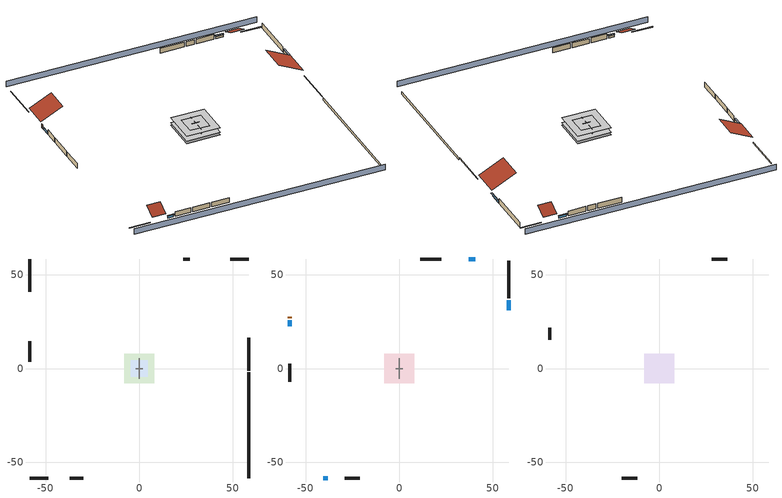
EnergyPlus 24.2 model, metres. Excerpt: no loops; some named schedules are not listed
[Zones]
crawlspace - vented
 floor foundation (Slab2 construction): -7.89,-7.89 -7.89,7.89 7.89,7.89 7.89,-7.89 z-0.91
 wall outside (RimJoist1 construction): 58.41,-1.15 58.41,16.44 z0.3:0.61
 wall outside (RimJoist2 construction): -58.41,-58.41 -48.65,-58.41 z0.3:0.61
 wall outside (RimJoist3 construction): -58.41,58.41 -58.41,40.82 z0.3:0.61
 wall outside (RimJoist4 construction): 58.41,58.41 48.65,58.41 z0.3:0.61
 wall foundation (FoundationWall1 construction): 58.41,-58.41 58.41,-2.08 z-0.91:0.3
garage
 floor foundation (Slab1 construction): -4.48,-4.48 -4.48,4.48 4.48,4.48 4.48,-4.48 z0
 wall outside (Wall1 construction): -37.19,-58.41 -29.88,-58.41 z0.3:2.74
 wall outside (Wall12 construction): 27.06,58.41 23.4,58.41 z0.3:2.74
 wall outside (Wall2 construction): -58.41,14.53 -58.41,3.56 z0.3:2.74
 wall to conditioned space (Wall5 construction Reversed): 0,-5.49 0,5.49 z0.3:2.74
 wall to conditioned space (Wall6 construction Reversed): 1.83,0 -1.83,0 z0.3:2.74
conditioned space
 floor to crawlspace - vented (Floor2 construction): -7.89,-7.89 -7.89,7.89 7.89,7.89 7.89,-7.89 z0.3
 wall outside (AdiabaticWallConstruction 1): -58.41,27.65 -58.41,26.74 z0.3:2.34
 wall outside (AdiabaticWallConstruction): 58.41,31 58.41,36.48 z0.3:1.52; -40.53,-58.41 -38.12,-58.41 / 40.53,58.41 37.15,58.41 z0.3:1.4; -58.41,25.81 -58.41,22.56 z0.3:1.37
 wall outside (Wall3 construction): 58.41,37.4 58.41,57.48 z0.3:2.74
 wall outside (Wall4 construction): -28.95,-58.41 -21.02,-58.41 z0.3:2.74
 wall outside (Wall7 construction): -58.41,2.63 -58.41,-7.02 z0.3:2.74
 wall outside (Wall8 construction): 22.48,58.41 11.33,58.41 z0.3:2.74
 window (WindowConstruction): 58.41,31 58.41,36.48 z0.3:1.52
 window (WindowConstruction 1): -40.53,-58.41 -38.12,-58.41 z0.3:1.4
 window (WindowConstruction 2): -58.41,25.81 -58.41,22.56 z0.3:1.37
 window (WindowConstruction 3): 40.53,58.41 37.15,58.41 z0.3:1.4
 door (Door): -58.41,27.65 -58.41,26.74 z0.3:2.34
attic - vented
 floor to garage (Floor1 construction): -4.48,-4.48 -4.48,4.48 4.48,4.48 4.48,-4.48 z2.74
 floor to conditioned space (Floor3 construction Reversed): -7.89,-7.89 -7.89,7.89 7.89,7.89 7.89,-7.89 z2.74
 wall outside (Wall10 construction): 36.22,58.41 27.99,58.41 z0.3:2.74
 wall outside (Wall11 construction): -58.41,21.63 -58.41,15.46 z0.3:2.74
 wall outside (Wall9 construction): -20.09,-58.41 -11.86,-58.41 z0.3:2.74
 roof outside (Roof1 construction): 58.41,30.08,2.74 47.04,30.08,8.43 47.04,17.37,8.43 58.41,17.37,2.74
 roof outside (Roof2 construction): -41.46,-58.41,2.74 -41.46,-52.8,5.55 -47.72,-52.8,5.55 -47.72,-58.41,2.74
 roof outside (Roof3 construction): 41.46,58.41,2.74 41.46,52.8,5.55 47.72,52.8,5.55 47.72,58.41,2.74
 roof outside (Roof4 construction): -58.41,28.58,2.74 -48.29,28.58,7.8 -48.29,39.89,7.8 -58.41,39.89,2.74
shading: 58.41,62.98 -58.41,62.98 / -58.41,-62.98 58.41,-62.98 z0:2.74; 58.41,36.78 58.41,30.7 59.01,30.7 59.01,36.78 z1.83; -37.82,-58.41 -40.83,-58.41 -40.83,-59.01 -37.82,-59.01 z1.71; -58.41,22.26 -58.41,26.11 -59.01,26.11 -59.01,22.26 z1.68; 36.84,58.41 40.83,58.41 40.83,59.01 36.84,59.01 z1.71
[Building]
Building 1: Terrain=Suburbs
[Site:Location]
Portland Intl Arpt_OR: Latitude {deg}=45.59; Longitude {deg}=-122.6; Time Zone {hr}=-8; Elevation {m}=33; Keep Site Location Information=Yes
[Site:GroundTemperature:Shallow]
10.2558, 8.96328, 8.85977, 9.47314, 11.9355, 14.3863, 16.5111, 17.8571, 17.9714, 16.8767, 14.8061, 12.4304
[Site:WaterMainsTemperature]
Calculation Method=Schedule; Temperature Schedule=mains temperature schedule
[Material] Roughness=Rough; Thermal Absorptance=0.9
Name | Thickness {m} | Conductivity {W/m-K} | Density {kg/m3} | Specific Heat {J/kg-K} | Solar Absorptance | Visible Absorptance
ceiling loosefill ins | 0.254 | 0.0480833 | 16.02 | 1046.75 | 0.7 | 0.7
ceiling stud and cavity | 0.1397 | 1.39189 | 65.682 | 1177.47 | 0.7 | 0.7
ceiling stud and cavity 1 | 0.1397 | 0.104117 | 65.682 | 1177.47 | 0.7 | 0.7
concrete 4.0 in. | 0.1016 | 1.803125 | 2242.8 | 837.4 | 0.7 | 0.7
concrete 8.0 in. | 0.2032 | 1.803125 | 2242.8 | 837.4 | 0.7 | 0.7
door material | 0.04445 | 0.0612267 | 512.64 | 1214.23 | 0.7 | 0.7
floor covering | 0.0127 | 0.0433444 | 54.468 | 1339.84 | 0.6 | 0.6
floor rigid ins; wall rigid ins; wall rigid ins 1; wall rigid ins 2 | 0.051816 | 0.029427 | 32.04 | 1214.23 | 0.7 | 0.7
floor stud and cavity | 0.1397 | 0.0972396 | 92.3553 | 1139.71 | 0.7 | 0.7
furniture material conditioned space 1; furniture material garage 1 | 0.1524 | 0.115458 | 640.8 | 1214.23 | 0.6 | 0.6
gypsum board | 0.0127 | 0.160291 | 801 | 837.4 | 0.6 | 0.6
osb sheathing 0.5 in. | 0.0127 | 0.115458 | 512.64 | 1214.23 | 0.6 | 0.6
osb sheathing 0.5 in. 1 | 0.0127 | 0.115458 | 512.64 | 1214.23 | 0.7 | 0.7
osb sheathing 0.75 in. | 0.01905 | 0.115458 | 512.64 | 1214.23 | 0.7 | 0.7
rim joist stud and cavity | 0.0508 | 0.178688 | 50.32683 | 1063.81 | 0.6 | 0.6
roof rigid ins | 0.00329814 | 0.029427 | 32.04 | 1214.23 | 0.7 | 0.7
slate or tile shingles | 0.01905 | 0.840978 | 1899.972 | 799.717 | 0.75 | 0.75
soil 0.5 in. | 0.0127 | 1.3848 | 1842.3 | 418.7 | 0.7 | 0.7
wall rigid ins 3 | 0.512978 | 0.029427 | 32.04 | 1214.23 | 0.7 | 0.7
wall stud and cavity | 0.1397 | 0.727959 | 139.0536 | 1170.24 | 0.6 | 0.6
wall stud and cavity 1 | 0.1397 | 0.230639 | 139.0536 | 1170.24 | 0.7 | 0.7
wall stud and cavity 2 | 0.1397 | 0.181744 | 139.0536 | 1170.24 | 0.7 | 0.7
wall stud and cavity 3 | 0.0889 | 0.380278 | 52.3479 | 1209.89 | 0.7 | 0.7
wall stud and cavity 4 | 0.0889 | 0.391764 | 83.0341 | 1211.67 | 0.7 | 0.7
wood siding | 0.0254 | 0.102417 | 544.68 | 1172.36 | 0.85 | 0.85
wood siding 1; wood siding 2 | 0.0254 | 0.102417 | 544.68 | 1172.36 | 0.7 | 0.7
[WindowMaterial:SimpleGlazingSystem]
WindowMaterial: U-Factor {W/m2-K}=2.15764; Solar Heat Gain Coefficient=0.44
[Construction]
AdiabaticWallConstruction: wood siding 1, wall rigid ins 3, wall stud and cavity 3, gypsum board
AdiabaticWallConstruction 1: wood siding 2, wall rigid ins 3, wall stud and cavity 3, gypsum board
Door: door material
Floor1 construction: ceiling stud and cavity
Floor2 construction: floor stud and cavity, floor rigid ins, osb sheathing 0.75 in., floor covering
Floor3 construction Reversed: gypsum board, ceiling stud and cavity 1, ceiling loosefill ins
FoundationWall1 construction: concrete 8.0 in.
furniture construction conditioned space 1: furniture material conditioned space 1
furniture construction garage 1: furniture material garage 1
PartitionWallConstruction: gypsum board, wall stud and cavity 4, gypsum board
RimJoist1 construction; RimJoist2 construction; RimJoist3 construction; RimJoist4 construction: wood siding, rim joist stud and cavity
Roof1 construction; Roof2 construction; Roof3 construction; Roof4 construction: slate or tile shingles, roof rigid ins, osb sheathing 0.5 in.
Slab1 construction: concrete 4.0 in.
Slab2 construction: soil 0.5 in.
Wall1 construction; Wall10 construction; Wall11 construction; Wall12 construction; Wall2 construction; Wall9 construction: wood siding, osb sheathing 0.5 in. 1, wall stud and cavity
Wall3 construction; Wall4 construction: wood siding, wall rigid ins, osb sheathing 0.5 in. 1, wall stud and cavity 1, gypsum board
Wall5 construction Reversed: gypsum board, wall stud and cavity 2, osb sheathing 0.5 in. 1, wall rigid ins 1
Wall6 construction Reversed: gypsum board, wall stud and cavity 2, osb sheathing 0.5 in. 1, wall rigid ins 2
Wall7 construction; Wall8 construction: wood siding, wall rigid ins 2, osb sheathing 0.5 in. 1, wall stud and cavity 1, gypsum board
WindowConstruction; WindowConstruction 1; WindowConstruction 2; WindowConstruction 3: WindowMaterial
[Zone] Multiplier=1; Part of Total Floor Area=Yes
Name | Volume {m3}
attic - vented | 444.92
conditioned space | 606.66
crawlspace - vented | 303.33
garage | 195.726
[Space]
Name | Zone | Volume {m3}
attic - vented 1 | attic - vented | 444.92
conditioned space 1 | conditioned space | 606.66
crawlspace - vented 1 | crawlspace - vented | 303.33
garage 1 | garage | 195.726
[ZoneInfiltration:EffectiveLeakageArea] Schedule=Always On Discrete
Name | Zone or Space | Effective Air Leakage Area {cm2} | Stack Coefficient | Wind Coefficient
infil attic - vented 1 | attic - vented 1 | 10967.7 | 0.000282064 | 4.081e-05
infil garage 1 | garage 1 | 163.102 | 0.000129147 | 4.64657e-05
[ZoneMixing]
whole house fan mix: Zone or Space=attic - vented; Schedule=Always On Continuous; Design Flow Rate Calculation Method=Flow/Zone; Design Flow Rate {m3/s}=0; Source Zone or Space=conditioned space
[SurfaceProperty:IncidentSolarMultiplier] Incident Solar Multiplier=1; Incident Solar Multiplier Schedule=trans schedule winter=0.85 summer=0.7
Window1; Window2; Window3; Window4
[InternalMass]
Name | Construction | Zone or ZoneList | Space or SpaceList | Surface Area {m2}
furniture mass conditioned space 1 | furniture construction conditioned space 1 | conditioned space | conditioned space 1 | 99.51774
partition wall mass | PartitionWallConstruction | conditioned space | conditioned space 1 | 248.794
furniture mass garage 1 | furniture construction garage 1 | garage | garage 1 | 8.02682
[Lights] Design Level Calculation Method=LightingLevel; Return Air Fraction=0; Fraction Radiant=0.6; Fraction Visible=0.2; Fraction Replaceable=1
Name | Zone or ZoneList or Space or SpaceList | Schedule | Lighting Level {W}
interior lighting | conditioned space 1 | lighting_interior | 375.329
garage lighting | garage 1 | lighting_garage | 9.18655
[People]
occupants: Zone or ZoneList or Space or SpaceList=conditioned space 1; Number of People Schedule=occupants; Number of People Calculation Method=People; Number of People=2; Fraction Radiant=0.314171; Sensible Heat Fraction=0.56303; Activity Level Schedule=occupants activity schedule; Carbon Dioxide Generation Rate {m3/s-W}=0; Enable ASHRAE 55 Comfort Warnings=No; Mean Radiant Temperature Calculation Type=EnclosureAveraged
[ElectricEquipment] Design Level Calculation Method=EquipmentLevel
Name | Zone or ZoneList or Space or SpaceList | Schedule | Design Level {W} | Fraction Latent | Fraction Radiant | Fraction Lost
clothes dryer | conditioned space 1 | clothes_dryer | 9203.57 | 0.015 | 0.081 | 0.85
clothes washer | conditioned space 1 | clothes_washer | 613.018 | 0.03 | 0.162 | 0.7
cooking range | conditioned space 1 | cooking_range | 1109.35 | 0.08 | 0.432 | 0.2
dishwasher | conditioned space 1 | dishwasher | 544.048 | 0.3 | 0.18 | 0.4
fridge | conditioned space 1 | fridge schedule | 43.7215 | 0 | 0.6 | 0
mech vent bath fan 0 | conditioned space 1 | mech vent bath fan 0 schedule | 30 | 0 | 0 | 1
mech vent house fan | conditioned space 1 | mech vent house fan schedule | 0 | 0 | 0 | 1
mech vent house fan cfis | conditioned space 1 | mech vent house fan cfis schedule | 0 | 0 | 0 | 0
mech vent range fan 0 | conditioned space 1 | mech vent range fan 0 schedule | 30 | 0 | 0 | 1
misc plug loads | conditioned space 1 | plug_loads_other | 381.543 | 0.021 | 0.558 | 0.049
misc tv | conditioned space 1 | plug_loads_tv | 465.188 | 0 | 0.6 | 0
whole house fan | conditioned space 1 | Always On Discrete | 0 | 0 | 0 | 1
freezer | garage 1 | freezer schedule | 194.914 | 0 | 0.6 | 0
fridge 1 | garage 1 | fridge schedule 1 | 90.9498 | 0 | 0.6 | 0
[OtherEquipment] Design Level Calculation Method=EquipmentLevel
Name | Fuel Type | Zone or ZoneList or Space or SpaceList | Schedule | Design Level {W} | Fraction Latent | Fraction Radiant | Fraction Lost
clothes dryer 1 | Electricity | conditioned space 1 | clothes_dryer | 0 | 0.015 | 0.081 | 0.85
cooking range 1 | Electricity | conditioned space 1 | cooking_range | 0 | 0.08 | 0.432 | 0.2
general water use latent | None | conditioned space 1 | general water use schedule | 44.1266 | 1 | 0 | 0
general water use sensible | None | conditioned space 1 | general water use schedule | -43.4886 | 0 | 0.6 | 0
mech vent house fan latent load | None | conditioned space 1 | Always On Discrete | 0 | 1 | 0 | 0
mech vent house fan sensible load | None | conditioned space 1 | Always On Discrete | 0 | 0 | 0 | 0
water heater energy adjustment1 | Electricity | garage 1 | Always On Discrete | 0.01 | 0 | 0 | 1
water heater lat | None | garage 1 | Always On Discrete | 0 | 1 | 0 | 0
water heater sens | None | garage 1 | Always On Discrete | 0 | 0 | 0 | 0
[ZoneInfiltration:DesignFlowRate] Schedule=Always On Discrete
Name | Zone or ZoneList or Space or SpaceList | Design Flow Rate Calculation Method | Design Flow Rate {m3/s} | Air Changes per Hour {1/hr} | Constant Term Coefficient | Temperature Term Coefficient | Velocity Term Coefficient | Velocity Squared Term Coefficient
infil flow; natural vent flow; whole house fan flow | conditioned space 1 | Flow/Zone | 0
infil crawlspace - vented 1 | crawlspace - vented 1 | AirChanges/Hour |  | 2.6013 | 1 | 0 | 0 | 0
[SurfaceProperty:ExposedFoundationPerimeter] Exposed Perimeter Calculation Method=TotalExposedPerimeter
Name | Total Exposed Perimeter {m}
Slab2 | 56.32704
Slab1 | 21.9456
[Foundation:Kiva] Wall Depth Below Slab {m}=0.2032
Name | Initial Indoor Air Temperature {C} | Wall Height Above Grade {m}
Foundation Kiva 1 | 13.4258 | 0.1016
Foundation Kiva 2 | 8.69436 | 0.3048
[Foundation:Kiva:Settings]
Soil Conductivity {W/m-K}=1.3848; Soil Density {kg/m3}=1842.3; Soil Specific Heat {J/kg-K}=418.7; Ground Solar Absorptivity=0.9; Ground Thermal Absorptivity=0.9; Ground Surface Roughness {m}=0.03; Far-Field Width {m}=40; Deep-Ground Boundary Condition=ZeroFlux; Deep-Ground Depth {m}=40; Minimum Cell Dimension {m}=0.2; Maximum Cell Growth Coefficient=3; Simulation Timestep=Timestep
[Exterior:Lights]
exterior lighting: Schedule=exterior lighting schedule; Design Level {W}=8.97151
[EnergyManagementSystem:Sensor] Output:Variable or Output:Meter Index Key=garage
Name | Output:Variable or Output:Meter
fridge_tin_s_1; water_heater_amb_temp | Zone Mean Air Temperature
water_heater_amb_rh | Zone Air Relative Humidity
[Schedule:Constant]
Name | Hourly Value
Always On Continuous; mech vent house fan schedule; mech vent house fan cfis schedule; Always On Discrete | 1
occupants activity schedule | 117.228
fridge schedule; fridge schedule 1 | 0
[Schedule:Day:Interval]
trans schedule winter=0.85 summer=0.7 day; trans schedule winter=0.85 summer=0.7 day 2: No, 24:00, 0.85
trans schedule winter=0.85 summer=0.7 day 1: No, 24:00, 0.7
trans schedule winter=0.85 summer=0.7 default day; mech vent bath fan 0 schedule default day; mech vent range fan 0 schedule default day; freezer schedule default day: No, 24:00, 0
mech vent bath fan 0 schedule day: No, 02:00, 0, 03:00, 1, 24:00, 0
mech vent range fan 0 schedule day: No, 08:00, 0, 09:00, 1, 24:00, 0
freezer schedule day: No, 01:00, 0.610949, 02:00, 0.595675, 03:00, 0.580401, 04:00, 0.565128, 06:00, 0.549854, 07:00, 0.580401, 08:00, 0.610949, 10:00, 0.626223, 12:00, 0.610949, 15:00, 0.641496, 16:00, 0.626223, 17:00, 0.672044, 18:00, 0.733139, 19:00, 0.763686, 20:00, 0.733139, 21:00, 0.717865, 22:00, 0.702591, 23:00, 0.672044, 24:00, 0.626223
freezer schedule day 1: No, 01:00, 0.609489, 02:00, 0.594252, 03:00, 0.579015, 04:00, 0.563777, 06:00, 0.54854, 07:00, 0.579015, 08:00, 0.609489, 10:00, 0.624726, 12:00, 0.609489, 15:00, 0.639964, 16:00, 0.624726, 17:00, 0.670438, 18:00, 0.731387, 19:00, 0.761861, 20:00, 0.731387, 21:00, 0.71615, 22:00, 0.700912, 23:00, 0.670438, 24:00, 0.624726
[Schedule:Week:Daily]
trans schedule winter=0.85 summer=0.7 Week Rule - Jan1-May26: trans schedule winter=0.85 summer=0.7 day, trans schedule winter=0.85 summer=0.7 day, trans schedule winter=0.85 summer=0.7 day, trans schedule winter=0.85 summer=0.7 day, trans schedule winter=0.85 summer=0.7 day, trans schedule winter=0.85 summer=0.7 day, trans schedule winter=0.85 summer=0.7 day, trans schedule winter=0.85 summer=0.7 default day, trans schedule winter=0.85 summer=0.7 default day, trans schedule winter=0.85 summer=0.7 default day, trans schedule winter=0.85 summer=0.7 default day, trans schedule winter=0.85 summer=0.7 default day
trans schedule winter=0.85 summer=0.7 Week Rule - May27-Jun2: trans schedule winter=0.85 summer=0.7 day, trans schedule winter=0.85 summer=0.7 day, trans schedule winter=0.85 summer=0.7 day, trans schedule winter=0.85 summer=0.7 day, trans schedule winter=0.85 summer=0.7 day, trans schedule winter=0.85 summer=0.7 day 1, trans schedule winter=0.85 summer=0.7 day 1, trans schedule winter=0.85 summer=0.7 default day, trans schedule winter=0.85 summer=0.7 default day, trans schedule winter=0.85 summer=0.7 default day, trans schedule winter=0.85 summer=0.7 default day, trans schedule winter=0.85 summer=0.7 default day
trans schedule winter=0.85 summer=0.7 Week Rule - Jun3-Sep29: trans schedule winter=0.85 summer=0.7 day 1, trans schedule winter=0.85 summer=0.7 day 1, trans schedule winter=0.85 summer=0.7 day 1, trans schedule winter=0.85 summer=0.7 day 1, trans schedule winter=0.85 summer=0.7 day 1, trans schedule winter=0.85 summer=0.7 day 1, trans schedule winter=0.85 summer=0.7 day 1, trans schedule winter=0.85 summer=0.7 default day, trans schedule winter=0.85 summer=0.7 default day, trans schedule winter=0.85 summer=0.7 default day, trans schedule winter=0.85 summer=0.7 default day, trans schedule winter=0.85 summer=0.7 default day
trans schedule winter=0.85 summer=0.7 Week Rule - Sep30-Oct6: trans schedule winter=0.85 summer=0.7 day 1, trans schedule winter=0.85 summer=0.7 day 2, trans schedule winter=0.85 summer=0.7 day 2, trans schedule winter=0.85 summer=0.7 day 2, trans schedule winter=0.85 summer=0.7 day 2, trans schedule winter=0.85 summer=0.7 day 2, trans schedule winter=0.85 summer=0.7 day 2, trans schedule winter=0.85 summer=0.7 default day, trans schedule winter=0.85 summer=0.7 default day, trans schedule winter=0.85 summer=0.7 default day, trans schedule winter=0.85 summer=0.7 default day, trans schedule winter=0.85 summer=0.7 default day
trans schedule winter=0.85 summer=0.7 Week Rule - Oct7-Dec31: trans schedule winter=0.85 summer=0.7 day 2, trans schedule winter=0.85 summer=0.7 day 2, trans schedule winter=0.85 summer=0.7 day 2, trans schedule winter=0.85 summer=0.7 day 2, trans schedule winter=0.85 summer=0.7 day 2, trans schedule winter=0.85 summer=0.7 day 2, trans schedule winter=0.85 summer=0.7 day 2, trans schedule winter=0.85 summer=0.7 default day, trans schedule winter=0.85 summer=0.7 default day, trans schedule winter=0.85 summer=0.7 default day, trans schedule winter=0.85 summer=0.7 default day, trans schedule winter=0.85 summer=0.7 default day
mech vent bath fan 0 schedule Week Rule - Jan1-Dec31: mech vent bath fan 0 schedule day, mech vent bath fan 0 schedule day, mech vent bath fan 0 schedule day, mech vent bath fan 0 schedule day, mech vent bath fan 0 schedule day, mech vent bath fan 0 schedule day, mech vent bath fan 0 schedule day, mech vent bath fan 0 schedule default day, mech vent bath fan 0 schedule default day, mech vent bath fan 0 schedule default day, mech vent bath fan 0 schedule default day, mech vent bath fan 0 schedule default day
mech vent range fan 0 schedule Week Rule - Jan1-Dec31: mech vent range fan 0 schedule day, mech vent range fan 0 schedule day, mech vent range fan 0 schedule day, mech vent range fan 0 schedule day, mech vent range fan 0 schedule day, mech vent range fan 0 schedule day, mech vent range fan 0 schedule day, mech vent range fan 0 schedule default day, mech vent range fan 0 schedule default day, mech vent range fan 0 schedule default day, mech vent range fan 0 schedule default day, mech vent range fan 0 schedule default day
general water use schedule Week Rule - Jan1-Dec31: general water use schedule day, general water use schedule day, general water use schedule day, general water use schedule day, general water use schedule day, general water use schedule day, general water use schedule day, general water use schedule default day, general water use schedule default day, general water use schedule default day, general water use schedule default day, general water use schedule default day
freezer schedule Week Rule - Jan1-Jan27: freezer schedule day, freezer schedule day, freezer schedule day, freezer schedule day, freezer schedule day, freezer schedule day, freezer schedule day, freezer schedule default day, freezer schedule default day, freezer schedule default day, freezer schedule default day, freezer schedule default day
freezer schedule Week Rule - Jan28-Feb3: freezer schedule day, freezer schedule day, freezer schedule day, freezer schedule day, freezer schedule day 1, freezer schedule day 1, freezer schedule day 1, freezer schedule default day, freezer schedule default day, freezer schedule default day, freezer schedule default day, freezer schedule default day
freezer schedule Week Rule - Feb4-Feb24: freezer schedule day 1, freezer schedule day 1, freezer schedule day 1, freezer schedule day 1, freezer schedule day 1, freezer schedule day 1, freezer schedule day 1, freezer schedule default day, freezer schedule default day, freezer schedule default day, freezer schedule default day, freezer schedule default day
freezer schedule Week Rule - Feb25-Mar3: freezer schedule day 1, freezer schedule day 1, freezer schedule day 1, freezer schedule day 1, freezer schedule day 2, freezer schedule day 2, freezer schedule day 2, freezer schedule default day, freezer schedule default day, freezer schedule default day, freezer schedule default day, freezer schedule default day
freezer schedule Week Rule - Mar4-May26: freezer schedule day 2, freezer schedule day 2, freezer schedule day 2, freezer schedule day 2, freezer schedule day 2, freezer schedule day 2, freezer schedule day 2, freezer schedule default day, freezer schedule default day, freezer schedule default day, freezer schedule default day, freezer schedule default day
freezer schedule Week Rule - May27-Jun2: freezer schedule day 2, freezer schedule day 2, freezer schedule day 2, freezer schedule day 2, freezer schedule day 2, freezer schedule day 3, freezer schedule day 3, freezer schedule default day, freezer schedule default day, freezer schedule default day, freezer schedule default day, freezer schedule default day
freezer schedule Week Rule - Jun3-Sep29: freezer schedule day 3, freezer schedule day 3, freezer schedule day 3, freezer schedule day 3, freezer schedule day 3, freezer schedule day 3, freezer schedule day 3, freezer schedule default day, freezer schedule default day, freezer schedule default day, freezer schedule default day, freezer schedule default day
freezer schedule Week Rule - Sep30-Oct6: freezer schedule day 3, freezer schedule day 4, freezer schedule day 4, freezer schedule day 4, freezer schedule day 4, freezer schedule day 4, freezer schedule day 4, freezer schedule default day, freezer schedule default day, freezer schedule default day, freezer schedule default day, freezer schedule default day
freezer schedule Week Rule - Oct7-Oct27: freezer schedule day 4, freezer schedule day 4, freezer schedule day 4, freezer schedule day 4, freezer schedule day 4, freezer schedule day 4, freezer schedule day 4, freezer schedule default day, freezer schedule default day, freezer schedule default day, freezer schedule default day, freezer schedule default day
freezer schedule Week Rule - Oct28-Nov3: freezer schedule day 4, freezer schedule day 4, freezer schedule day 4, freezer schedule day 4, freezer schedule day 5, freezer schedule day 5, freezer schedule day 5, freezer schedule default day, freezer schedule default day, freezer schedule default day, freezer schedule default day, freezer schedule default day
freezer schedule Week Rule - Nov4-Nov24: freezer schedule day 5, freezer schedule day 5, freezer schedule day 5, freezer schedule day 5, freezer schedule day 5, freezer schedule day 5, freezer schedule day 5, freezer schedule default day, freezer schedule default day, freezer schedule default day, freezer schedule default day, freezer schedule default day
freezer schedule Week Rule - Nov25-Dec1: freezer schedule day 5, freezer schedule day 5, freezer schedule day 5, freezer schedule day 5, freezer schedule day 5, freezer schedule day 5, freezer schedule day 6, freezer schedule default day, freezer schedule default day, freezer schedule default day, freezer schedule default day, freezer schedule default day
freezer schedule Week Rule - Dec2-Dec31: freezer schedule day 6, freezer schedule day 6, freezer schedule day 6, freezer schedule day 6, freezer schedule day 6, freezer schedule day 6, freezer schedule day 6, freezer schedule default day, freezer schedule default day, freezer schedule default day, freezer schedule default day, freezer schedule default day
exterior lighting schedule Week Rule - Jan1-Jan27: exterior lighting schedule day, exterior lighting schedule day, exterior lighting schedule day, exterior lighting schedule day, exterior lighting schedule day, exterior lighting schedule day, exterior lighting schedule day, exterior lighting schedule default day, exterior lighting schedule default day, exterior lighting schedule default day, exterior lighting schedule default day, exterior lighting schedule default day
exterior lighting schedule Week Rule - Jan28-Feb3: exterior lighting schedule day, exterior lighting schedule day, exterior lighting schedule day, exterior lighting schedule day, exterior lighting schedule day 1, exterior lighting schedule day 1, exterior lighting schedule day 1, exterior lighting schedule default day, exterior lighting schedule default day, exterior lighting schedule default day, exterior lighting schedule default day, exterior lighting schedule default day
exterior lighting schedule Week Rule - Feb4-Feb24: exterior lighting schedule day 1, exterior lighting schedule day 1, exterior lighting schedule day 1, exterior lighting schedule day 1, exterior lighting schedule day 1, exterior lighting schedule day 1, exterior lighting schedule day 1, exterior lighting schedule default day, exterior lighting schedule default day, exterior lighting schedule default day, exterior lighting schedule default day, exterior lighting schedule default day
exterior lighting schedule Week Rule - Feb25-Mar3: exterior lighting schedule day 1, exterior lighting schedule day 1, exterior lighting schedule day 1, exterior lighting schedule day 1, exterior lighting schedule day 2, exterior lighting schedule day 2, exterior lighting schedule day 2, exterior lighting schedule default day, exterior lighting schedule default day, exterior lighting schedule default day, exterior lighting schedule default day, exterior lighting schedule default day
exterior lighting schedule Week Rule - Mar4-Mar31: exterior lighting schedule day 2, exterior lighting schedule day 2, exterior lighting schedule day 2, exterior lighting schedule day 2, exterior lighting schedule day 2, exterior lighting schedule day 2, exterior lighting schedule day 2, exterior lighting schedule default day, exterior lighting schedule default day, exterior lighting schedule default day, exterior lighting schedule default day, exterior lighting schedule default day
exterior lighting schedule Week Rule - Apr1-Apr28: exterior lighting schedule day 3, exterior lighting schedule day 3, exterior lighting schedule day 3, exterior lighting schedule day 3, exterior lighting schedule day 3, exterior lighting schedule day 3, exterior lighting schedule day 3, exterior lighting schedule default day, exterior lighting schedule default day, exterior lighting schedule default day, exterior lighting schedule default day, exterior lighting schedule default day
exterior lighting schedule Week Rule - Apr29-May5: exterior lighting schedule day 3, exterior lighting schedule day 3, exterior lighting schedule day 4, exterior lighting schedule day 4, exterior lighting schedule day 4, exterior lighting schedule day 4, exterior lighting schedule day 4, exterior lighting schedule default day, exterior lighting schedule default day, exterior lighting schedule default day, exterior lighting schedule default day, exterior lighting schedule default day
exterior lighting schedule Week Rule - May6-May26: exterior lighting schedule day 4, exterior lighting schedule day 4, exterior lighting schedule day 4, exterior lighting schedule day 4, exterior lighting schedule day 4, exterior lighting schedule day 4, exterior lighting schedule day 4, exterior lighting schedule default day, exterior lighting schedule default day, exterior lighting schedule default day, exterior lighting schedule default day, exterior lighting schedule default day
exterior lighting schedule Week Rule - May27-Jun2: exterior lighting schedule day 4, exterior lighting schedule day 4, exterior lighting schedule day 4, exterior lighting schedule day 4, exterior lighting schedule day 4, exterior lighting schedule day 5, exterior lighting schedule day 5, exterior lighting schedule default day, exterior lighting schedule default day, exterior lighting schedule default day, exterior lighting schedule default day, exterior lighting schedule default day
exterior lighting schedule Week Rule - Jun3-Jun30: exterior lighting schedule day 5, exterior lighting schedule day 5, exterior lighting schedule day 5, exterior lighting schedule day 5, exterior lighting schedule day 5, exterior lighting schedule day 5, exterior lighting schedule day 5, exterior lighting schedule default day, exterior lighting schedule default day, exterior lighting schedule default day, exterior lighting schedule default day, exterior lighting schedule default day
exterior lighting schedule Week Rule - Jul1-Jul28: exterior lighting schedule day 6, exterior lighting schedule day 6, exterior lighting schedule day 6, exterior lighting schedule day 6, exterior lighting schedule day 6, exterior lighting schedule day 6, exterior lighting schedule day 6, exterior lighting schedule default day, exterior lighting schedule default day, exterior lighting schedule default day, exterior lighting schedule default day, exterior lighting schedule default day
exterior lighting schedule Week Rule - Jul29-Aug4: exterior lighting schedule day 6, exterior lighting schedule day 6, exterior lighting schedule day 6, exterior lighting schedule day 7, exterior lighting schedule day 7, exterior lighting schedule day 7, exterior lighting schedule day 7, exterior lighting schedule default day, exterior lighting schedule default day, exterior lighting schedule default day, exterior lighting schedule default day, exterior lighting schedule default day
exterior lighting schedule Week Rule - Aug5-Aug25: exterior lighting schedule day 7, exterior lighting schedule day 7, exterior lighting schedule day 7, exterior lighting schedule day 7, exterior lighting schedule day 7, exterior lighting schedule day 7, exterior lighting schedule day 7, exterior lighting schedule default day, exterior lighting schedule default day, exterior lighting schedule default day, exterior lighting schedule default day, exterior lighting schedule default day
exterior lighting schedule Week Rule - Aug26-Sep1: exterior lighting schedule day 7, exterior lighting schedule day 7, exterior lighting schedule day 7, exterior lighting schedule day 7, exterior lighting schedule day 7, exterior lighting schedule day 7, exterior lighting schedule day 8, exterior lighting schedule default day, exterior lighting schedule default day, exterior lighting schedule default day, exterior lighting schedule default day, exterior lighting schedule default day
exterior lighting schedule Week Rule - Sep2-Sep29: exterior lighting schedule day 8, exterior lighting schedule day 8, exterior lighting schedule day 8, exterior lighting schedule day 8, exterior lighting schedule day 8, exterior lighting schedule day 8, exterior lighting schedule day 8, exterior lighting schedule default day, exterior lighting schedule default day, exterior lighting schedule default day, exterior lighting schedule default day, exterior lighting schedule default day
exterior lighting schedule Week Rule - Sep30-Oct6: exterior lighting schedule day 8, exterior lighting schedule day 9, exterior lighting schedule day 9, exterior lighting schedule day 9, exterior lighting schedule day 9, exterior lighting schedule day 9, exterior lighting schedule day 9, exterior lighting schedule default day, exterior lighting schedule default day, exterior lighting schedule default day, exterior lighting schedule default day, exterior lighting schedule default day
exterior lighting schedule Week Rule - Oct7-Oct27: exterior lighting schedule day 9, exterior lighting schedule day 9, exterior lighting schedule day 9, exterior lighting schedule day 9, exterior lighting schedule day 9, exterior lighting schedule day 9, exterior lighting schedule day 9, exterior lighting schedule default day, exterior lighting schedule default day, exterior lighting schedule default day, exterior lighting schedule default day, exterior lighting schedule default day
exterior lighting schedule Week Rule - Oct28-Nov3: exterior lighting schedule day 9, exterior lighting schedule day 9, exterior lighting schedule day 9, exterior lighting schedule day 9, exterior lighting schedule day 10, exterior lighting schedule day 10, exterior lighting schedule day 10, exterior lighting schedule default day, exterior lighting schedule default day, exterior lighting schedule default day, exterior lighting schedule default day, exterior lighting schedule default day
exterior lighting schedule Week Rule - Nov4-Nov24: exterior lighting schedule day 10, exterior lighting schedule day 10, exterior lighting schedule day 10, exterior lighting schedule day 10, exterior lighting schedule day 10, exterior lighting schedule day 10, exterior lighting schedule day 10, exterior lighting schedule default day, exterior lighting schedule default day, exterior lighting schedule default day, exterior lighting schedule default day, exterior lighting schedule default day
exterior lighting schedule Week Rule - Nov25-Dec1: exterior lighting schedule day 10, exterior lighting schedule day 10, exterior lighting schedule day 10, exterior lighting schedule day 10, exterior lighting schedule day 10, exterior lighting schedule day 10, exterior lighting schedule day 11, exterior lighting schedule default day, exterior lighting schedule default day, exterior lighting schedule default day, exterior lighting schedule default day, exterior lighting schedule default day
exterior lighting schedule Week Rule - Dec2-Dec31: exterior lighting schedule day 11, exterior lighting schedule day 11, exterior lighting schedule day 11, exterior lighting schedule day 11, exterior lighting schedule day 11, exterior lighting schedule day 11, exterior lighting schedule day 11, exterior lighting schedule default day, exterior lighting schedule default day, exterior lighting schedule default day, exterior lighting schedule default day, exterior lighting schedule default day
[Schedule:Year]
trans schedule winter=0.85 summer=0.7: trans schedule winter=0.85 summer=0.7 Week Rule - Jan1-May26, 1, 1, 5, 26, trans schedule winter=0.85 summer=0.7 Week Rule - May27-Jun2, 5, 27, 6, 2, trans schedule winter=0.85 summer=0.7 Week Rule - Jun3-Sep29, 6, 3, 9, 29, trans schedule winter=0.85 summer=0.7 Week Rule - Sep30-Oct6, 9, 30, 10, 6, trans schedule winter=0.85 summer=0.7 Week Rule - Oct7-Dec31, 10, 7, 12, 31
mech vent bath fan 0 schedule: mech vent bath fan 0 schedule Week Rule - Jan1-Dec31, 1, 1, 12, 31
mech vent range fan 0 schedule: mech vent range fan 0 schedule Week Rule - Jan1-Dec31, 1, 1, 12, 31
general water use schedule: general water use schedule Week Rule - Jan1-Dec31, 1, 1, 12, 31
freezer schedule: freezer schedule Week Rule - Jan1-Jan27, 1, 1, 1, 27, freezer schedule Week Rule - Jan28-Feb3, 1, 28, 2, 3, freezer schedule Week Rule - Feb4-Feb24, 2, 4, 2, 24, freezer schedule Week Rule - Feb25-Mar3, 2, 25, 3, 3, freezer schedule Week Rule - Mar4-May26, 3, 4, 5, 26, freezer schedule Week Rule - May27-Jun2, 5, 27, 6, 2, freezer schedule Week Rule - Jun3-Sep29, 6, 3, 9, 29, freezer schedule Week Rule - Sep30-Oct6, 9, 30, 10, 6, freezer schedule Week Rule - Oct7-Oct27, 10, 7, 10, 27, freezer schedule Week Rule - Oct28-Nov3, 10, 28, 11, 3, freezer schedule Week Rule - Nov4-Nov24, 11, 4, 11, 24, freezer schedule Week Rule - Nov25-Dec1, 11, 25, 12, 1, freezer schedule Week Rule - Dec2-Dec31, 12, 2, 12, 31
exterior lighting schedule: exterior lighting schedule Week Rule - Jan1-Jan27, 1, 1, 1, 27, exterior lighting schedule Week Rule - Jan28-Feb3, 1, 28, 2, 3, exterior lighting schedule Week Rule - Feb4-Feb24, 2, 4, 2, 24, exterior lighting schedule Week Rule - Feb25-Mar3, 2, 25, 3, 3, exterior lighting schedule Week Rule - Mar4-Mar31, 3, 4, 3, 31, exterior lighting schedule Week Rule - Apr1-Apr28, 4, 1, 4, 28, exterior lighting schedule Week Rule - Apr29-May5, 4, 29, 5, 5, exterior lighting schedule Week Rule - May6-May26, 5, 6, 5, 26, exterior lighting schedule Week Rule - May27-Jun2, 5, 27, 6, 2, exterior lighting schedule Week Rule - Jun3-Jun30, 6, 3, 6, 30, exterior lighting schedule Week Rule - Jul1-Jul28, 7, 1, 7, 28, exterior lighting schedule Week Rule - Jul29-Aug4, 7, 29, 8, 4, exterior lighting schedule Week Rule - Aug5-Aug25, 8, 5, 8, 25, exterior lighting schedule Week Rule - Aug26-Sep1, 8, 26, 9, 1, exterior lighting schedule Week Rule - Sep2-Sep29, 9, 2, 9, 29, exterior lighting schedule Week Rule - Sep30-Oct6, 9, 30, 10, 6, exterior lighting schedule Week Rule - Oct7-Oct27, 10, 7, 10, 27, exterior lighting schedule Week Rule - Oct28-Nov3, 10, 28, 11, 3, exterior lighting schedule Week Rule - Nov4-Nov24, 11, 4, 11, 24, exterior lighting schedule Week Rule - Nov25-Dec1, 11, 25, 12, 1, exterior lighting schedule Week Rule - Dec2-Dec31, 12, 2, 12, 31
[Schedule:File] File=in.schedules.csv; Rows to Skip at Top=1; Number of Hours of Data=8760; Column Separator=Comma; Interpolate to Timestep=Yes; Minutes per Item=15; Adjust Schedule for Daylight Savings=Yes
Name | Column Number
lighting_interior | 4
occupants | 1
clothes_dryer | 10
clothes_washer | 9
cooking_range | 11
dishwasher | 7
plug_loads_other | 2
plug_loads_tv | 3
lighting_garage | 5
[Schedule:Compact]
mains temperature schedule: Through: 01/01, For: AllDays, Until: 24:00, 13.0633, Through: 01/02, For: AllDays, Until: 24:00, 13.0189, Through: 01/03, For: AllDays, Until: 24:00, 12.975, Through: 01/04, For: AllDays, Until: 24:00, 12.9328, Through: 01/05, For: AllDays, Until: 24:00, 12.8917, Through: 01/06, For: AllDays, Until: 24:00, 12.8517, Through: 01/07, For: AllDays, Until: 24:00, 12.8122, Through: 01/08, For: AllDays, Until: 24:00, 12.7744, Through: 01/09, For: AllDays, Until: 24:00, 12.7378, Through: 01/10, For: AllDays, Until: 24:00, 12.7017, Through: 01/11, For: AllDays, Until: 24:00, 12.6672, Through: 01/12, For: AllDays, Until: 24:00, 12.6339, Through: 01/13, For: AllDays, Until: 24:00, 12.6017, Through: 01/14, For: AllDays, Until: 24:00, 12.5706, Through: 01/15, For: AllDays, Until: 24:00, 12.5411, Through: 01/16, For: AllDays, Until: 24:00, 12.5122, Through: 01/17, For: AllDays, Until: 24:00, 12.485, Through: 01/18, For: AllDays, Until: 24:00, 12.4583, Through: 01/19, For: AllDays, Until: 24:00, 12.4333, Through: 01/20, For: AllDays, Until: 24:00, 12.41, Through: 01/21, For: AllDays, Until: 24:00, 12.3872, Through: 01/22, For: AllDays, Until: 24:00, 12.3661, Through: 01/23, For: AllDays, Until: 24:00, 12.3456, Through: 01/24, For: AllDays, Until: 24:00, 12.3272, Through: 01/25, For: AllDays, Until: 24:00, 12.3094, Through: 01/26, For: AllDays, Until: 24:00, 12.2933, Through: 01/27, For: AllDays, Until: 24:00, 12.2783, Through: 01/28, For: AllDays, Until: 24:00, 12.2644, Through: 01/29, For: AllDays, Until: 24:00, 12.2517, Through: 01/30, For: AllDays, Until: 24:00, 12.2406, Through: 01/31, For: AllDays, Until: 24:00, 12.2306, Through: 02/01, For: AllDays, Until: 24:00, 12.2222, Through: 02/02, For: AllDays, Until: 24:00, 12.215, Through: 02/03, For: AllDays, Until: 24:00, 12.2089, Through: 02/04, For: AllDays, Until: 24:00, 12.2039, Through: 02/05, For: AllDays, Until: 24:00, 12.2006, Through: 02/06, For: AllDays, Until: 24:00, 12.1983, Through: 02/07, For: AllDays, Until: 24:00, 12.1978, Through: 02/08, For: AllDays, Until: 24:00, 12.1978, Through: 02/09, For: AllDays, Until: 24:00, 12.2, Through: 02/10, For: AllDays, Until: 24:00, 12.2028, Through: 02/11, For: AllDays, Until: 24:00, 12.2072, Through: 02/12, For: AllDays, Until: 24:00, 12.2128, Through: 02/13, For: AllDays, Until: 24:00, 12.2194, Through: 02/14, For: AllDays, Until: 24:00, 12.2278, Through: 02/15, For: AllDays, Until: 24:00, 12.2372, Through: 02/16, For: AllDays, Until: 24:00, 12.2483, Through: 02/17, For: AllDays, Until: 24:00, 12.26, Through: 02/18, For: AllDays, Until: 24:00, 12.2733, Through: 02/19, For: AllDays, Until: 24:00, 12.2883, Through: 02/20, For: AllDays, Until: 24:00, 12.3039, Through: 02/21, For: AllDays, Until: 24:00, 12.3211, Through: 02/22, For: AllDays, Until: 24:00, 12.3394, Through: 02/23, For: AllDays, Until: 24:00, 12.3594, Through: 02/24, For: AllDays, Until: 24:00, 12.38, Through: 02/25, For: AllDays, Until: 24:00, 12.4022, Through: 02/26, For: AllDays, Until: 24:00, 12.4256, Through: 02/27, For: AllDays, Until: 24:00, 12.4506, Through: 02/28, For: AllDays, Until: 24:00, 12.4761, Through: 03/01, For: AllDays, Until: 24:00, 12.5033, Through: 03/02, For: AllDays, Until: 24:00, 12.5317, Through: 03/03, For: AllDays, Until: 24:00, 12.5611, Through: 03/04, For: AllDays, Until: 24:00, 12.5917, Through: 03/05, For: AllDays, Until: 24:00, 12.6233, Through: 03/06, For: AllDays, Until: 24:00, 12.6567, Through: 03/07, For: AllDays, Until: 24:00, 12.6906, Through: 03/08, For: AllDays, Until: 24:00, 12.7261, Through: 03/09, For: AllDays, Until: 24:00, 12.7628, Through: 03/10, For: AllDays, Until: 24:00, 12.8, Through: 03/11, For: AllDays, Until: 24:00, 12.8389, Through: 03/12, For: AllDays, Until: 24:00, 12.8789, Through: 03/13, For: AllDays, Until: 24:00, 12.9194, Through: 03/14, For: AllDays, Until: 24:00, 12.9617, Through: 03/15, For: AllDays, Until: 24:00, 13.0044, Through: 03/16, For: AllDays, Until: 24:00, 13.0489, Through: 03/17, For: AllDays, Until: 24:00, 13.0939, Through: 03/18, For: AllDays, Until: 24:00, 13.14, Through: 03/19, For: AllDays, Until: 24:00, 13.1872, Through: 03/20, For: AllDays, Until: 24:00, 13.2356, Through: 03/21, For: AllDays, Until: 24:00, 13.285, Through: 03/22, For: AllDays, Until: 24:00, 13.335, Through: 03/23, For: AllDays, Until: 24:00, 13.3861, Through: 03/24, For: AllDays, Until: 24:00, 13.4383, Through: 03/25, For: AllDays, Until: 24:00, 13.4911, Through: 03/26, For: AllDays, Until: 24:00, 13.545, Through: 03/27, For: AllDays, Until: 24:00, 13.6, Through: 03/28, For: AllDays, Until: 24:00, 13.6556, Through: 03/29, For: AllDays, Until: 24:00, 13.7122, Through: 03/30, For: AllDays, Until: 24:00, 13.77, Through: 03/31, For: AllDays, Until: 24:00, 13.8283, Through: 04/01, For: AllDays, Until: 24:00, 13.8872, Through: 04/02, For: AllDays, Until: 24:00, 13.9472, Through: 04/03, For: AllDays, Until: 24:00, 14.0078, Through: 04/04, For: AllDays, Until: 24:00, 14.0689, Through: 04/05, For: AllDays, Until: 24:00, 14.1311, Through: 04/06, For: AllDays, Until: 24:00, 14.1944, Through: 04/07, For: AllDays, Until: 24:00, 14.2578, Through: 04/08, For: AllDays, Until: 24:00, 14.3222, Through: 04/09, For: AllDays, Until: 24:00, 14.3872, Through: 04/10, For: AllDays, Until: 24:00, 14.4528, Through: 04/11, For: AllDays, Until: 24:00, 14.5189, Through: 04/12, For: AllDays, Until: 24:00, 14.5856, Through: 04/13, For: AllDays, Until: 24:00, 14.6533, Through: 04/14, For: AllDays, Until: 24:00, 14.7211, Through: 04/15, For: AllDays, Until: 24:00, 14.7894, Through: 04/16, For: AllDays, Until: 24:00, 14.8589, Through: 04/17, For: AllDays, Until: 24:00, 14.9283, Through: 04/18, For: AllDays, Until: 24:00, 14.9983, Through: 04/19, For: AllDays, Until: 24:00, 15.0689, Through: 04/20, For: AllDays, Until: 24:00, 15.14, Through: 04/21, For: AllDays, Until: 24:00, 15.2111, Through: 04/22, For: AllDays, Until: 24:00, 15.2833, Through: 04/23, For: AllDays, Until: 24:00, 15.3556, Through: 04/24, For: AllDays, Until: 24:00, 15.4278, Through: 04/25, For: AllDays, Until: 24:00, 15.5006, Through: 04/26, For: AllDays, Until: 24:00, 15.5739, Through: 04/27, For: AllDays, Until: 24:00, 15.6478, Through: 04/28, For: AllDays, Until: 24:00, 15.7211, Through: 04/29, For: AllDays, Until: 24:00, 15.7956, Through: 04/30, For: AllDays, Until: 24:00, 15.8694, Through: 05/01, For: AllDays, Until: 24:00, 15.9439, Through: 05/02, For: AllDays, Until: 24:00, 16.0189, Through: 05/03, For: AllDays, Until: 24:00, 16.0939, Through: 05/04, For: AllDays, Until: 24:00, 16.1689, Through: 05/05, For: AllDays, Until: 24:00, 16.2439, Through: 05/06, For: AllDays, Until: 24:00, 16.3189, Through: 05/07, For: AllDays, Until: 24:00, 16.3944, Through: 05/08, For: AllDays, Until: 24:00, 16.4694, Through: 05/09, For: AllDays, Until: 24:00, 16.545, Through: 05/10, For: AllDays, Until: 24:00, 16.6206, Through: 05/11, For: AllDays, Until: 24:00, 16.6956, Through: 05/12, For: AllDays, Until: 24:00, 16.7711, Through: 05/13, For: AllDays, Until: 24:00, 16.8461, Through: 05/14, For: AllDays, Until: 24:00, 16.9217, Through: 05/15, For: AllDays, Until: 24:00, 16.9967, Through: 05/16, For: AllDays, Until: 24:00, 17.0717, Through: 05/17, For: AllDays, Until: 24:00, 17.1467, Through: 05/18, For: AllDays, Until: 24:00, 17.2211, Through: 05/19, For: AllDays, Until: 24:00, 17.2956, Through: 05/20, For: AllDays, Until: 24:00, 17.37, Through: 05/21, For: AllDays, Until: 24:00, 17.4439, Through: 05/22, For: AllDays, Until: 24:00, 17.5178, Through: 05/23, For: AllDays, Until: 24:00, 17.5911, Through: 05/24, For: AllDays, Until: 24:00, 17.6644, Through: 05/25, For: AllDays, Until: 24:00, 17.7372, Through: 05/26, For: AllDays, Until: 24:00, 17.8094, Through: 05/27, For: AllDays, Until: 24:00, 17.8817, Through: 05/28, For: AllDays, Until: 24:00, 17.9533, Through: 05/29, For: AllDays, Until: 24:00, 18.025, Through: 05/30, For: AllDays, Until: 24:00, 18.0961, Through: 05/31, For: AllDays, Until: 24:00, 18.1661, Through: 06/01, For: AllDays, Until: 24:00, 18.2361, Through: 06/02, For: AllDays, Until: 24:00, 18.3061, Through: 06/03, For: AllDays, Until: 24:00, 18.375, Through: 06/04, For: AllDays, Until: 24:00, 18.4433, Through: 06/05, For: AllDays, Until: 24:00, 18.5111, Through: 06/06, For: AllDays, Until: 24:00, 18.5789, Through: 06/07, For: AllDays, Until: 24:00, 18.6456, Through: 06/08, For: AllDays, Until: 24:00, 18.7117, Through: 06/09, For: AllDays, Until: 24:00, 18.7772, Through: 06/10, For: AllDays, Until: 24:00, 18.8417, Through: 06/11, For: AllDays, Until: 24:00, 18.9061, Through: 06/12, For: AllDays, Until: 24:00, 18.9694, Through: 06/13, For: AllDays, Until: 24:00, 19.0322, Through: 06/14, For: AllDays, Until: 24:00, 19.0944, Through: 06/15, For: AllDays, Until: 24:00, 19.1556, Through: 06/16, For: AllDays, Until: 24:00, 19.2167, Through: 06/17, For: AllDays, Until: 24:00, 19.2761, Through: 06/18, For: AllDays, Until: 24:00, 19.335, Through: 06/19, For: AllDays, Until: 24:00, 19.3933, Through: 06/20, For: AllDays, Until: 24:00, 19.4506, Through: 06/21, For: AllDays, Until: 24:00, 19.5072, Through: 06/22, For: AllDays, Until: 24:00, 19.5628, Through: 06/23, For: AllDays, Until: 24:00, 19.6172, Through: 06/24, For: AllDays, Until: 24:00, 19.6711, Through: 06/25, For: AllDays, Until: 24:00, 19.7244, Through: 06/26, For: AllDays, Until: 24:00, 19.7761, Through: 06/27, For: AllDays, Until: 24:00, 19.8272, Through: 06/28, For: AllDays, Until: 24:00, 19.8772, Through: 06/29, For: AllDays, Until: 24:00, 19.9267, Through: 06/30, For: AllDays, Until: 24:00, 19.9744, Through: 07/01, For: AllDays, Until: 24:00, 20.0217, Through: 07/02, For: AllDays, Until: 24:00, 20.0678, Through: 07/03, For: AllDays, Until: 24:00, 20.1128, Through: 07/04, For: AllDays, Until: 24:00, 20.1567, Through: 07/05, For: AllDays, Until: 24:00, 20.1994, Through: 07/06, For: AllDays, Until: 24:00, 20.2417, Through: 07/07, For: AllDays, Until: 24:00, 20.2822, Through: 07/08, For: AllDays, Until: 24:00, 20.3222, Through: 07/09, For: AllDays, Until: 24:00, 20.3606, Through: 07/10, For: AllDays, Until: 24:00, 20.3978, Through: 07/11, For: AllDays, Until: 24:00, 20.4344, Through: 07/12, For: AllDays, Until: 24:00, 20.4694, Through: 07/13, For: AllDays, Until: 24:00, 20.5033, Through: 07/14, For: AllDays, Until: 24:00, 20.5367, Through: 07/15, For: AllDays, Until: 24:00, 20.5683, Through: 07/16, For: AllDays, Until: 24:00, 20.5983, Through: 07/17, For: AllDays, Until: 24:00, 20.6278, Through: 07/18, For: AllDays, Until: 24:00, 20.6561, Through: 07/19, For: AllDays, Until: 24:00, 20.6828, Through: 07/20, For: AllDays, Until: 24:00, 20.7089, Through: 07/21, For: AllDays, Until: 24:00, 20.7333, Through: 07/22, For: AllDays, Until: 24:00, 20.7561, Through: 07/23, For: AllDays, Until: 24:00, 20.7783, Through: 07/24, For: AllDays, Until: 24:00, 20.7989, Through: 07/25, For: AllDays, Until: 24:00, 20.8189, Through: 07/26, For: AllDays, Until: 24:00, 20.8367, Through: 07/27, For: AllDays, Until: 24:00, 20.8539, Through: 07/28, For: AllDays, Until: 24:00, 20.8694, Through: 07/29, For: AllDays, Until: 24:00, 20.8839, Through: 07/30, For: AllDays, Until: 24:00, 20.8972, Through: 07/31, For: AllDays, Until: 24:00, 20.9094, Through: 08/01, For: AllDays, Until: 24:00, 20.92, Through: 08/02, For: AllDays, Until: 24:00, 20.9289, Through: 08/03, For: AllDays, Until: 24:00, 20.9372, Through: 08/04, For: AllDays, Until: 24:00, 20.9439, Through: 08/05, For: AllDays, Until: 24:00, 20.9494, Through: 08/06, For: AllDays, Until: 24:00, 20.9533, Through: 08/07, For: AllDays, Until: 24:00, 20.9567, Through: 08/08, For: AllDays, Until: 24:00, 20.9578, Through: 08/09, For: AllDays, Until: 24:00, 20.9583, Through: 08/10, For: AllDays, Until: 24:00, 20.9572, Through: 08/11, For: AllDays, Until: 24:00, 20.955, Through: 08/12, For: AllDays, Until: 24:00, 20.9511, Through: 08/13, For: AllDays, Until: 24:00, 20.9467, Through: 08/14, For: AllDays, Until: 24:00, 20.94, Through: 08/15, For: AllDays, Until: 24:00, 20.9328, Through: 08/16, For: AllDays, Until: 24:00, 20.9239, Through: 08/17, For: AllDays, Until: 24:00, 20.9139, Through: 08/18, For: AllDays, Until: 24:00, 20.9028, Through: 08/19, For: AllDays, Until: 24:00, 20.89, Through: 08/20, For: AllDays, Until: 24:00, 20.8761, Through: 08/21, For: AllDays, Until: 24:00, 20.8611, Through: 08/22, For: AllDays, Until: 24:00, 20.8444, Through: 08/23, For: AllDays, Until: 24:00, 20.8267, Through: 08/24, For: AllDays, Until: 24:00, 20.8078, Through: 08/25, For: AllDays, Until: 24:00, 20.7872, Through: 08/26, For: AllDays, Until: 24:00, 20.7661, Through: 08/27, For: AllDays, Until: 24:00, 20.7433, Through: 08/28, For: AllDays, Until: 24:00, 20.7194, Through: 08/29, For: AllDays, Until: 24:00, 20.6944, Through: 08/30, For: AllDays, Until: 24:00, 20.6678, Through: 08/31, For: AllDays, Until: 24:00, 20.64, Through: 09/01, For: AllDays, Until: 24:00, 20.6111, Through: 09/02, For: AllDays, Until: 24:00, 20.5811, Through: 09/03, For: AllDays, Until: 24:00, 20.55, Through: 09/04, For: AllDays, Until: 24:00, 20.5178, Through: 09/05, For: AllDays, Until: 24:00, 20.4844, Through: 09/06, For: AllDays, Until: 24:00, 20.4494, Through: 09/07, For: AllDays, Until: 24:00, 20.4139, Through: 09/08, For: AllDays, Until: 24:00, 20.3767, Through: 09/09, For: AllDays, Until: 24:00, 20.3389, Through: 09/10, For: AllDays, Until: 24:00, 20.2994, Through: 09/11, For: AllDays, Until: 24:00, 20.2594, Through: 09/12, For: AllDays, Until: 24:00, 20.2178, Through: 09/13, For: AllDays, Until: 24:00, 20.1756, Through: 09/14, For: AllDays, Until: 24:00, 20.1317, Through: 09/15, For: AllDays, Until: 24:00, 20.0872, Through: 09/16, For: AllDays, Until: 24:00, 20.0417, Through: 09/17, For: AllDays, Until: 24:00, 19.995, Through: 09/18, For: AllDays, Until: 24:00, 19.9472, Through: 09/19, For: AllDays, Until: 24:00, 19.8983, Through: 09/20, For: AllDays, Until: 24:00, 19.8489, Through: 09/21, For: AllDays, Until: 24:00, 19.7983, Through: 09/22, For: AllDays, Until: 24:00, 19.7467, Through: 09/23, For: AllDays, Until: 24:00, 19.6944, Through: 09/24, For: AllDays, Until: 24:00, 19.6406, Through: 09/25, For: AllDays, Until: 24:00, 19.5867, Through: 09/26, For: AllDays, Until: 24:00, 19.5311, Through: 09/27, For: AllDays, Until: 24:00, 19.475, Through: 09/28, For: AllDays, Until: 24:00, 19.4183, Through: 09/29, For: AllDays, Until: 24:00, 19.3606, Through: 09/30, For: AllDays, Until: 24:00, 19.3017, Through: 10/01, For: AllDays, Until: 24:00, 19.2422, Through: 10/02, For: AllDays, Until: 24:00, 19.1822, Through: 10/03, For: AllDays, Until: 24:00, 19.1211, Through: 10/04, For: AllDays, Until: 24:00, 19.0594, Through: 10/05, For: AllDays, Until: 24:00, 18.9967, Through: 10/06, For: AllDays, Until: 24:00, 18.9333, Through: 10/07, For: AllDays, Until: 24:00, 18.8694, Through: 10/08, For: AllDays, Until: 24:00, 18.805, Through: 10/09, For: AllDays, Until: 24:00, 18.74, Through: 10/10, For: AllDays, Until: 24:00, 18.6739, Through: 10/11, For: AllDays, Until: 24:00, 18.6072, Through: 10/12, For: AllDays, Until: 24:00, 18.5406, Through: 10/13, For: AllDays, Until: 24:00, 18.4728, Through: 10/14, For: AllDays, Until: 24:00, 18.4044, Through: 10/15, For: AllDays, Until: 24:00, 18.3356, Through: 10/16, For: AllDays, Until: 24:00, 18.2661, Through: 10/17, For: AllDays, Until: 24:00, 18.1967, Through: 10/18, For: AllDays, Until: 24:00, 18.1261, Through: 10/19, For: AllDays, Until: 24:00, 18.0556, Through: 10/20, For: AllDays, Until: 24:00, 17.9844, Through: 10/21, For: AllDays, Until: 24:00, 17.9128, Through: 10/22, For: AllDays, Until: 24:00, 17.8406, Through: 10/23, For: AllDays, Until: 24:00, 17.7683, Through: 10/24, For: AllDays, Until: 24:00, 17.6956, Through: 10/25, For: AllDays, Until: 24:00, 17.6228, Through: 10/26, For: AllDays, Until: 24:00, 17.5494, Through: 10/27, For: AllDays, Until: 24:00, 17.4756, Through: 10/28, For: AllDays, Until: 24:00, 17.4017, Through: 10/29, For: AllDays, Until: 24:00, 17.3278, Through: 10/30, For: AllDays, Until: 24:00, 17.2533, Through: 10/31, For: AllDays, Until: 24:00, 17.1789, Through: 11/01, For: AllDays, Until: 24:00, 17.1039, Through: 11/02, For: AllDays, Until: 24:00, 17.0289, Through: 11/03, For: AllDays, Until: 24:00, 16.9539, Through: 11/04, For: AllDays, Until: 24:00, 16.8789, Through: 11/05, For: AllDays, Until: 24:00, 16.8033, Through: 11/06, For: AllDays, Until: 24:00, 16.7283, Through: 11/07, For: AllDays, Until: 24:00, 16.6528, Through: 11/08, For: AllDays, Until: 24:00, 16.5772, Through: 11/09, For: AllDays, Until: 24:00, 16.5022, Through: 11/10, For: AllDays, Until: 24:00, 16.4267, Through: 11/11, For: AllDays, Until: 24:00, 16.3517, Through: 11/12, For: AllDays, Until: 24:00, 16.2761, Through: 11/13, For: AllDays, Until: 24:00, 16.2011, Through: 11/14, For: AllDays, Until: 24:00, 16.1261, Through: 11/15, For: AllDays, Until: 24:00, 16.0511, Through: 11/16, For: AllDays, Until: 24:00, 15.9761, Through: 11/17, For: AllDays, Until: 24:00, 15.9017, Through: 11/18, For: AllDays, Until: 24:00, 15.8272, Through: 11/19, For: AllDays, Until: 24:00, 15.7533, Through: 11/20, For: AllDays, Until: 24:00, 15.6794, Through: 11/21, For: AllDays, Until: 24:00, 15.6056, Through: 11/22, For: AllDays, Until: 24:00, 15.5322, Through: 11/23, For: AllDays, Until: 24:00, 15.4594, Through: 11/24, For: AllDays, Until: 24:00, 15.3867, Through: 11/25, For: AllDays, Until: 24:00, 15.3144, Through: 11/26, For: AllDays, Until: 24:00, 15.2422, Through: 11/27, For: AllDays, Until: 24:00, 15.1706, Through: 11/28, For: AllDays, Until: 24:00, 15.0994, Through: 11/29, For: AllDays, Until: 24:00, 15.0289, Through: 11/30, For: AllDays, Until: 24:00, 14.9583, Through: 12/01, For: AllDays, Until: 24:00, 14.8889, Through: 12/02, For: AllDays, Until: 24:00, 14.8194, Through: 12/03, For: AllDays, Until: 24:00, 14.7506, Through: 12/04, For: AllDays, Until: 24:00, 14.6822, Through: 12/05, For: AllDays, Until: 24:00, 14.6144, Through: 12/06, For: AllDays, Until: 24:00, 14.5478, Through: 12/07, For: AllDays, Until: 24:00, 14.4811, Through: 12/08, For: AllDays, Until: 24:00, 14.415, Through: 12/09, For: AllDays, Until: 24:00, 14.35, Through: 12/10, For: AllDays, Until: 24:00, 14.2856, Through: 12/11, For: AllDays, Until: 24:00, 14.2217, Through: 12/12, For: AllDays, Until: 24:00, 14.1583, Through: 12/13, For: AllDays, Until: 24:00, 14.0961, Through: 12/14, For: AllDays, Until: 24:00, 14.0339, Through: 12/15, For: AllDays, Until: 24:00, 13.9733, Through: 12/16, For: AllDays, Until: 24:00, 13.9128, Through: 12/17, For: AllDays, Until: 24:00, 13.8533, Through: 12/18, For: AllDays, Until: 24:00, 13.795, Through: 12/19, For: AllDays, Until: 24:00, 13.7372, Through: 12/20, For: AllDays, Until: 24:00, 13.68, Through: 12/21, For: AllDays, Until: 24:00, 13.6239, Through: 12/22, For: AllDays, Until: 24:00, 13.5689, Through: 12/23, For: AllDays, Until: 24:00, 13.5144, Through: 12/24, For: AllDays, Until: 24:00, 13.4611, Through: 12/25, For: AllDays, Until: 24:00, 13.4083, Through: 12/26, For: AllDays, Until: 24:00, 13.3572, Through: 12/27, For: AllDays, Until: 24:00, 13.3061, Through: 12/28, For: AllDays, Until: 24:00, 13.2567, Through: 12/29, For: AllDays, Until: 24:00, 13.2078, Through: 12/30, For: AllDays, Until: 24:00, 13.1606, Through: 12/31, For: AllDays, Until: 24:00, 13.1139
